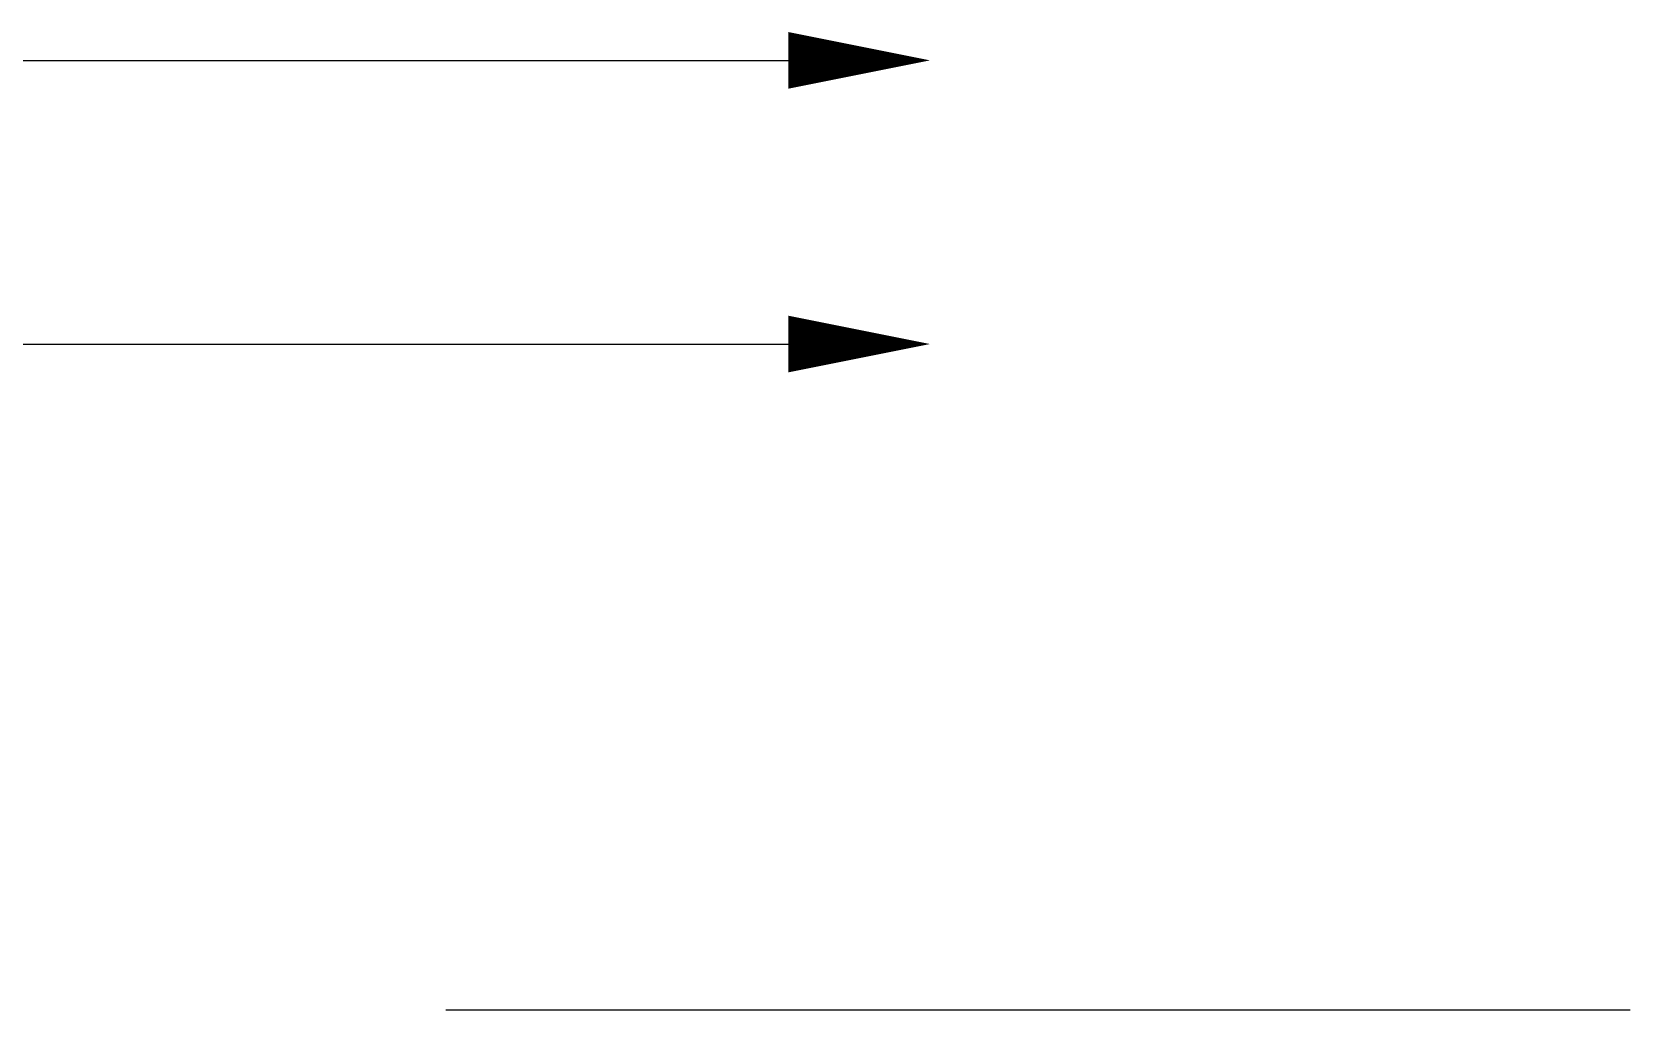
# Model space of a CAD drawing. Header units: millimetres. Extents: x 107 to 2900, y 85 to 3996.
# Drawn here: x 268.2 to 319, y 3107.4 to 3138.4 of the extents above; entities that cross this region are included whole.
import ezdxf
from ezdxf.lldxf.tags import DXFTag

# ---------------------------------------------------------------- set-up
doc = ezdxf.new("R2010")
doc.units = ezdxf.units.MM
doc.layers.add('1', color=1, linetype='CENTER')
tags = doc.linetypes.add('CENTER', pattern=[2, 1.25, -0.25, 0.25, -0.25]).pattern_tags.tags
tags[10:11] = [DXFTag(74, 4), DXFTag(75, 0), DXFTag(340, '0'), DXFTag(46, 1.0), DXFTag(50, 0.0), DXFTag(44, 0.0), DXFTag(45, 0.0)]
tags[8:9] = [DXFTag(74, 4), DXFTag(75, 0), DXFTag(340, '0'), DXFTag(46, 1.0), DXFTag(50, 0.0), DXFTag(44, 0.0), DXFTag(45, 0.0)]
tags[6:7] = [DXFTag(74, 4), DXFTag(75, 0), DXFTag(340, '0'), DXFTag(46, 1.0), DXFTag(50, 0.0), DXFTag(44, 0.0), DXFTag(45, 0.0)]
tags[4:5] = [DXFTag(74, 4), DXFTag(75, 0), DXFTag(340, '0'), DXFTag(46, 1.0), DXFTag(50, 0.0), DXFTag(44, 0.0), DXFTag(45, 0.0)]

# ---------------------------------------------------------------- blocks, each defined once
blk = doc.blocks.new('ㅡㄷㅅㄷㄱㄱ스')
at = {"color": 7, "linetype": 'Continuous'}
blk.add_line((9875.34, 3024.81), (10024.5, 3024.81), dxfattribs=at)

msp = doc.modelspace()

# ---------------------------------------------------------------- linework, layer by layer
at = {"layer": '1', "color": 7, "linetype": 'Continuous'}
for p, q in [((225.107, 3137.505), (292.23, 3137.505)), ((225.107, 3128.505), (292.23, 3128.505))]:
    msp.add_line(p, q, dxfattribs=at)
for points in [[(292.23, 3137.505, 1.8, 0, 0), (296.73, 3137.505, 0, 0, 0)], [(292.23, 3128.505, 1.8, 0, 0), (296.73, 3128.505, 0, 0, 0)]]:
    msp.add_lwpolyline(points, format="xyseb", dxfattribs=at)

# ---------------------------------------------------------------- block references
at = {"xscale": 0.2519999999999856, "yscale": 0.2519999999999856, "zscale": 0.2519999999999856}
msp.add_blockref('ㅡㄷㅅㄷㄱㄱ스', (-2207.224, 2345.124), dxfattribs=at)

doc.saveas('drawing.dxf')
